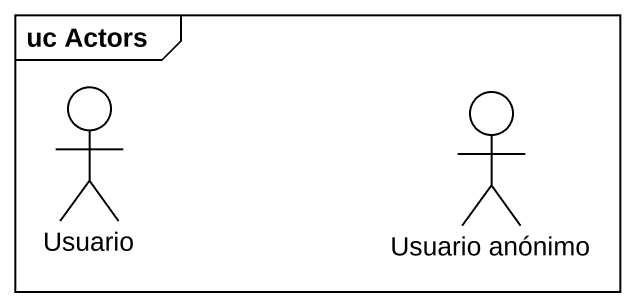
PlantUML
@startuml
mainframe uc Actors
actor Usuario
actor "Usuario anónimo" as Usuario_anónimo
@enduml
